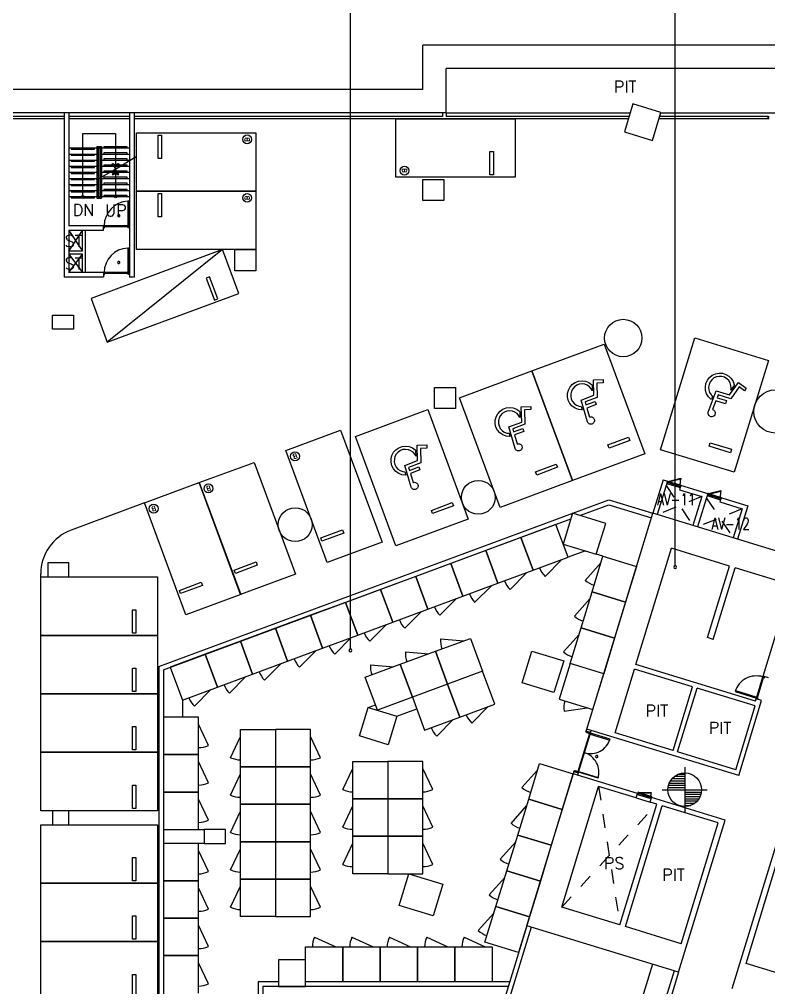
# Model space of a CAD drawing. Header units: millimetres. Extents: x -7614 to 421357, y 87385 to 341757.
# Drawn here: x 146406 to 178470, y 216459 to 257878 of the extents above; entities that cross this region are included whole.
import ezdxf
from ezdxf.enums import TextEntityAlignment as Align

# ---------------------------------------------------------------- set-up
doc = ezdxf.new("R2010")
doc.units = ezdxf.units.MM
doc.header["$LTSCALE"] = 600
doc.header["$MEASUREMENT"] = 0
doc.linetypes.add('HIDDEN', pattern=[2, 1, -1])
doc.layers.add('e-plan', color=9, linetype='CONTINUOUS')
doc.layers.add('e-room-box', color=7, linetype='CONTINUOUS')
doc.styles.add('kiahn', font='romans.shx', dxfattribs={"bigfont": 'cadhs.shx'})

msp = doc.modelspace()

# ---------------------------------------------------------------- linework, layer by layer
at = {"layer": 'e-plan'}
for p, q in [((180670, 256777), (163670, 256777)), ((163670, 254877), (163670, 256777)), ((179670, 255777), (164670, 255777)), ((164670, 253877), (164670, 255777)), ((163670, 254877), (117234, 254877)), ((164670, 253877), (117776, 253877)), ((148320, 253627), (119670, 253627)), ((148320, 253727), (125820, 253727)), ((148320, 253877), (148320, 246847)), ((151120, 253877), (148520, 253877)), ((148520, 253877), (148520, 249047)), ((151120, 253727), (148520, 253727)), ((151120, 253627), (148520, 253627)), ((151120, 253877), (151120, 246847)), ((151320, 253877), (151320, 246847)), ((164520, 253727), (151320, 253727)), ((172465, 253627), (151320, 253627)), ((162520, 251127), (162520, 253627)), ((162520, 253627), (167620, 253627)), ((164520, 253877), (164520, 253727)), ((164670, 253877), (172546, 253877)), ((164670, 253877), (164670, 253727)), ((172500, 253727), (164670, 253727)), ((167620, 253627), (167620, 251127)), ((178450, 253627), (173776, 253627)), ((178450, 253727), (173807, 253727)), ((173853, 253877), (179670, 253877)), ((178450, 253627), (178450, 253727)), ((178460, 253627), (178460, 253727)), ((178460, 253727), (178495, 253727)), ((178495, 253627), (178460, 253627)), ((149120, 250297), (149120, 253002)), ((149120, 253002), (150520, 253002)), ((150520, 253002), (150520, 251597)), ((151420, 250527), (151420, 253027)), ((151420, 253027), (156520, 253027)), ((152345, 252927), (152495, 252927)), ((152345, 251927), (152345, 252927)), ((152495, 252927), (152495, 251927)), ((156520, 253027), (156520, 250527)), ((148520, 252377), (149720, 252377)), ((148620, 252377), (148620, 252327)), ((148620, 252327), (149620, 252327)), ((149620, 252327), (149620, 252377)), ((149720, 252442), (149920, 252442)), ((149720, 252442), (149720, 250232)), ((149760, 252402), (149880, 252402)), ((149760, 252402), (149760, 250272)), ((149785, 252377), (149855, 252377)), ((149785, 252377), (149785, 250297)), ((149855, 252377), (149855, 250297)), ((149880, 252402), (149880, 250272)), ((149920, 252442), (149920, 250232)), ((149920, 252377), (151120, 252377)), ((151020, 252427), (150020, 252427)), ((150020, 252427), (150020, 252377)), ((151020, 252377), (151020, 252427)), ((148520, 252117), (149720, 252117)), ((148520, 251857), (149720, 251857)), ((148620, 252117), (148620, 252067)), ((148620, 252067), (149620, 252067)), ((148620, 251857), (148620, 251807)), ((149620, 252067), (149620, 252117)), ((149620, 251807), (149620, 251857)), ((149760, 252117), (149785, 252117)), ((149760, 251857), (149785, 251857)), ((149855, 252117), (149880, 252117)), ((149855, 251857), (149880, 251857)), ((149920, 252117), (151120, 252117)), ((149920, 251857), (151120, 251857)), ((151020, 252167), (150020, 252167)), ((150020, 252167), (150020, 252117)), ((151020, 251907), (150020, 251907)), ((150020, 251907), (150020, 251857)), ((151405, 251994), (150564, 251487)), ((151020, 252117), (151020, 252167)), ((151020, 251857), (151020, 251907)), ((152495, 251927), (152345, 251927)), ((166545, 251227), (166545, 252227)), ((166545, 252227), (166695, 252227)), ((166695, 252227), (166695, 251227)), ((148520, 251597), (149720, 251597)), ((148620, 251807), (149620, 251807)), ((148620, 251597), (148620, 251547)), ((148620, 251547), (149620, 251547)), ((149620, 251547), (149620, 251597)), ((150477, 251437), (149694, 251004)), ((149760, 251597), (149785, 251597)), ((149855, 251597), (149880, 251597)), ((149920, 251597), (151120, 251597)), ((151020, 251647), (150020, 251647)), ((150020, 251647), (150020, 251597)), ((150381, 251674), (150404, 251708)), ((150520, 251597), (150381, 251674)), ((150404, 251708), (150520, 251641)), ((150564, 251487), (150458, 251570)), ((150458, 251570), (150583, 251363)), ((150583, 251363), (150477, 251437)), ((150520, 251641), (150637, 251708)), ((150656, 251674), (150520, 251597)), ((150637, 251708), (150656, 251674)), ((151020, 251597), (151020, 251647)), ((148520, 251337), (149720, 251337)), ((148520, 251077), (149720, 251077)), ((148620, 251337), (148620, 251287)), ((148620, 251287), (149620, 251287)), ((148620, 251077), (148620, 251027)), ((148620, 251027), (149620, 251027)), ((149620, 251287), (149620, 251337)), ((149620, 251027), (149620, 251077)), ((149760, 251337), (149785, 251337)), ((149760, 251077), (149785, 251077)), ((149855, 251337), (149880, 251337)), ((149855, 251077), (149880, 251077)), ((149920, 251337), (151120, 251337)), ((149920, 251077), (151120, 251077)), ((151020, 251387), (150020, 251387)), ((150020, 251387), (150020, 251337)), ((151020, 251127), (150020, 251127)), ((150020, 251127), (150020, 251077)), ((150520, 251337), (150381, 251259)), ((150381, 251259), (150404, 251226)), ((150404, 251226), (150520, 251292)), ((150520, 251337), (150520, 250297)), ((150656, 251259), (150520, 251337)), ((150520, 251292), (150637, 251226)), ((150637, 251226), (150656, 251259)), ((151020, 251337), (151020, 251387)), ((151020, 251077), (151020, 251127)), ((167620, 251127), (162520, 251127)), ((166695, 251227), (166545, 251227)), ((148520, 250817), (149720, 250817)), ((148620, 250817), (148620, 250767)), ((148620, 250767), (149620, 250767)), ((149620, 250767), (149620, 250817)), ((149760, 250817), (149785, 250817)), ((149855, 250817), (149880, 250817)), ((149920, 250817), (151120, 250817)), ((151020, 250867), (150020, 250867)), ((150020, 250867), (150020, 250817)), ((151020, 250607), (150020, 250607)), ((150020, 250607), (150020, 250557)), ((151020, 250817), (151020, 250867)), ((151020, 250557), (151020, 250607)), ((148520, 250557), (149720, 250557)), ((148520, 250297), (149720, 250297)), ((148620, 250557), (148620, 250507)), ((148620, 250507), (149620, 250507)), ((148620, 250297), (148620, 250247)), ((148620, 250247), (149620, 250247)), ((149620, 250507), (149620, 250557)), ((149620, 250247), (149620, 250297)), ((149720, 250232), (149920, 250232)), ((149760, 250557), (149785, 250557)), ((149760, 250272), (149880, 250272)), ((149785, 250297), (149855, 250297)), ((149855, 250557), (149880, 250557)), ((149920, 250557), (151120, 250557)), ((149920, 250297), (151120, 250297)), ((151020, 250347), (150020, 250347)), ((150020, 250347), (150020, 250297)), ((151020, 250297), (151020, 250347)), ((156520, 250527), (151420, 250527)), ((151420, 248027), (151420, 250527)), ((151420, 250527), (156520, 250527)), ((152345, 250427), (152495, 250427)), ((152345, 249427), (152345, 250427)), ((152495, 250427), (152495, 249427)), ((156520, 250527), (156520, 248027)), ((151085, 250096), (151045, 250096)), ((151045, 250096), (151045, 249047)), ((151085, 249047), (151085, 250096)), ((152495, 249427), (152345, 249427)), ((150000, 249047), (148520, 249047)), ((150000, 248847), (150000, 249047)), ((150035, 249047), (150010, 249047)), ((150010, 249047), (150010, 248967)), ((150010, 248967), (150055, 248967)), ((151085, 249047), (150035, 249047)), ((150035, 249007), (150035, 249047)), ((150055, 249007), (150035, 249007)), ((151065, 249007), (150055, 249007)), ((150055, 248967), (150055, 249007)), ((151045, 249047), (151085, 249047)), ((151065, 248967), (151065, 249007)), ((151065, 249007), (151085, 249007)), ((151110, 248967), (151065, 248967)), ((151085, 249007), (151085, 249047)), ((151085, 249047), (151110, 249047)), ((151110, 249047), (151110, 248967)), ((148520, 248847), (148520, 247047)), ((150000, 248847), (148520, 248847)), ((149110, 247957), (149110, 248847)), ((149230, 247047), (149230, 248847)), ((149110, 247957), (148520, 247957)), ((149110, 247837), (148520, 247837)), ((149110, 247047), (149110, 247837)), ((155100, 248027), (149473, 245943)), ((155100, 248027), (150168, 244067)), ((151085, 248096), (151045, 248096)), ((151045, 248096), (151045, 247047)), ((151085, 247047), (151085, 248096)), ((156520, 248027), (151420, 248027)), ((155794, 246151), (155100, 248027)), ((150000, 247047), (148520, 247047)), ((150000, 247047), (148520, 247047)), ((150000, 247047), (150000, 246847)), ((150035, 247047), (150010, 247047)), ((150010, 247047), (150010, 246967)), ((150010, 246967), (150055, 246967)), ((151085, 247047), (150035, 247047)), ((150035, 247007), (150035, 247047)), ((150055, 247007), (150035, 247007)), ((151065, 247007), (150055, 247007)), ((150055, 246967), (150055, 247007)), ((151045, 247047), (151085, 247047)), ((151065, 246967), (151065, 247007)), ((151065, 247007), (151085, 247007)), ((151110, 246967), (151065, 246967)), ((151085, 247007), (151085, 247047)), ((151085, 247047), (151110, 247047)), ((151110, 247047), (151110, 246967)), ((154545, 246861), (154404, 246809)), ((154892, 245924), (154545, 246861)), ((150000, 246847), (148320, 246847)), ((151320, 246847), (151120, 246847)), ((154404, 246809), (154751, 245872)), ((150168, 244067), (155794, 246151)), ((149473, 245943), (150168, 244067)), ((154751, 245872), (154892, 245924)), ((168335, 242839), (171430, 243985)), ((171430, 243985), (173166, 239296)), ((173846, 239471), (175307, 244253)), ((175307, 244253), (178463, 243288)), ((178463, 243288), (177001, 238506)), ((165240, 241692), (168335, 242839)), ((168335, 242839), (170072, 238150)), ((170072, 238150), (168335, 242839)), ((176058, 242655), (176194, 242718)), ((176194, 242718), (176341, 242746)), ((176341, 242746), (176491, 242737)), ((176491, 242737), (176635, 242693)), ((170071, 242267), (170195, 242351)), ((170195, 242351), (170336, 242403)), ((170336, 242403), (170485, 242420)), ((170485, 242420), (170633, 242401)), ((170633, 242401), (170773, 242347)), ((170773, 242347), (170896, 242261)), ((170974, 242455), (171388, 242469)), ((170995, 241800), (170974, 242455)), ((171393, 242331), (171116, 242322)), ((171116, 242322), (171137, 241705)), ((171388, 242469), (171393, 242331)), ((175761, 242159), (175787, 242307)), ((175787, 242307), (175848, 242444)), ((175848, 242444), (175940, 242562)), ((175967, 242373), (175920, 242266)), ((175940, 242562), (176058, 242655)), ((176038, 242465), (175967, 242373)), ((176130, 242538), (176038, 242465)), ((176236, 242586), (176130, 242538)), ((176351, 242608), (176236, 242586)), ((176467, 242601), (176351, 242608)), ((176579, 242567), (176467, 242601)), ((176679, 242507), (176579, 242567)), ((176635, 242693), (176763, 242617)), ((176762, 242425), (176679, 242507)), ((176823, 242326), (176762, 242425)), ((176763, 242617), (176870, 242511)), ((176793, 241814), (177173, 242348)), ((176858, 242215), (176823, 242326)), ((176870, 242511), (176948, 242383)), ((176948, 242383), (176994, 242240)), ((177173, 242348), (177511, 242108)), ((169863, 241878), (169900, 242023)), ((169900, 242023), (169971, 242156)), ((169971, 242156), (170071, 242267)), ((170029, 241973), (170000, 241860)), ((170084, 242076), (170029, 241973)), ((170162, 242163), (170084, 242076)), ((170258, 242228), (170162, 242163)), ((170368, 242269), (170258, 242228)), ((170484, 242282), (170368, 242269)), ((170599, 242267), (170484, 242282)), ((170708, 242225), (170599, 242267)), ((170804, 242158), (170708, 242225)), ((170880, 242070), (170804, 242158)), ((170920, 241993), (170880, 242070)), ((170896, 242261), (170911, 242243)), ((170911, 242243), (170920, 241993)), ((175771, 242009), (175761, 242159)), ((175816, 241866), (175771, 242009)), ((175882, 241080), (176231, 241985)), ((175920, 242266), (175899, 242151)), ((175899, 242151), (175907, 242035)), ((175907, 242035), (175942, 241924)), ((175942, 241924), (176003, 241824)), ((176231, 241985), (176793, 241814)), ((177206, 242155), (176848, 241652)), ((176995, 242217), (176850, 242013)), ((176850, 242013), (176866, 242098)), ((176866, 242098), (176858, 242215)), ((176994, 242240), (176995, 242217)), ((177431, 241995), (177206, 242155)), ((177511, 242108), (177431, 241995)), ((166977, 237004), (165240, 241692)), ((169862, 241728), (169863, 241878)), ((169896, 241582), (169862, 241728)), ((169965, 241449), (169896, 241582)), ((170000, 241860), (169999, 241744)), ((169999, 241744), (170026, 241630)), ((170026, 241630), (170080, 241526)), ((170080, 241526), (170156, 241439)), ((170444, 241596), (170995, 241800)), ((170716, 240664), (170444, 241596)), ((171137, 241705), (170613, 241511)), ((170613, 241511), (170650, 241384)), ((170650, 241384), (171043, 241529)), ((171043, 241529), (171091, 241399)), ((175895, 241738), (175816, 241866)), ((176001, 241633), (175895, 241738)), ((176018, 241623), (176001, 241633)), ((176003, 241824), (176070, 241758)), ((176070, 241758), (176018, 241623)), ((176216, 241562), (176071, 241184)), ((176627, 241437), (176216, 241562)), ((176314, 241816), (176266, 241692)), ((176266, 241692), (176667, 241569)), ((176848, 241652), (176314, 241816)), ((176667, 241569), (176627, 241437)), ((160787, 240041), (163881, 241188)), ((163881, 241188), (165618, 236499)), ((166876, 241009), (166976, 241121)), ((166976, 241121), (167100, 241205)), ((167164, 241082), (167067, 241017)), ((167100, 241205), (167241, 241257)), ((167273, 241123), (167164, 241082)), ((167241, 241257), (167390, 241274)), ((167389, 241136), (167273, 241123)), ((167505, 241121), (167389, 241136)), ((167390, 241274), (167539, 241255)), ((167613, 241079), (167505, 241121)), ((167539, 241255), (167679, 241201)), ((167709, 241012), (167613, 241079)), ((167679, 241201), (167801, 241115)), ((167801, 241115), (167817, 241097)), ((167817, 241097), (167825, 240847)), ((167879, 241309), (168294, 241323)), ((167901, 240654), (167879, 241309)), ((168298, 241185), (168022, 241176)), ((168022, 241176), (168042, 240559)), ((168294, 241323), (168298, 241185)), ((170064, 241336), (169965, 241449)), ((170186, 241250), (170064, 241336)), ((170156, 241439), (170252, 241372)), ((170326, 241195), (170186, 241250)), ((170252, 241372), (170360, 241329)), ((170475, 241176), (170326, 241195)), ((170360, 241329), (170453, 241317)), ((170453, 241317), (170494, 241178)), ((170494, 241178), (170475, 241176)), ((171091, 241399), (170689, 241250)), ((170689, 241250), (170802, 240861)), ((175876, 241043), (175882, 241080)), ((176071, 241184), (176094, 241177)), ((176094, 241177), (176126, 241158)), ((176126, 241158), (176153, 241131)), ((176153, 241131), (176173, 241099)), ((176173, 241099), (176184, 241064)), ((176184, 241064), (176186, 241026)), ((166767, 240582), (166768, 240732)), ((166768, 240732), (166805, 240877)), ((166805, 240877), (166876, 241009)), ((166905, 240714), (166904, 240597)), ((166934, 240827), (166905, 240714)), ((166989, 240930), (166934, 240827)), ((167067, 241017), (166989, 240930)), ((167350, 240450), (167901, 240654)), ((167786, 240924), (167709, 241012)), ((167825, 240847), (167786, 240924)), ((170733, 240631), (170716, 240664)), ((170802, 240861), (170825, 240870)), ((170825, 240870), (170863, 240874)), ((170863, 240874), (170900, 240869)), ((170900, 240869), (170935, 240856)), ((170935, 240856), (170965, 240834)), ((170965, 240834), (170990, 240806)), ((171006, 240662), (170989, 240629)), ((170990, 240806), (171007, 240772)), ((171016, 240698), (171006, 240662)), ((171007, 240772), (171016, 240736)), ((171016, 240736), (171016, 240698)), ((175878, 241006), (175876, 241043)), ((175890, 240970), (175878, 241006)), ((175909, 240938), (175890, 240970)), ((175936, 240912), (175909, 240938)), ((175968, 240893), (175936, 240912)), ((176004, 240882), (175968, 240893)), ((176041, 240880), (176004, 240882)), ((176078, 240886), (176041, 240880)), ((176112, 240902), (176078, 240886)), ((176142, 240925), (176112, 240902)), ((176165, 240955), (176142, 240925)), ((176180, 240989), (176165, 240955)), ((176186, 241026), (176180, 240989)), ((157809, 239433), (160153, 240301)), ((160153, 240301), (161925, 235519)), ((166802, 240436), (166767, 240582)), ((166871, 240303), (166802, 240436)), ((166969, 240190), (166871, 240303)), ((166904, 240597), (166932, 240484)), ((166932, 240484), (166985, 240380)), ((166985, 240380), (167062, 240292)), ((167062, 240292), (167157, 240225)), ((167621, 239518), (167350, 240450)), ((168042, 240559), (167518, 240365)), ((167518, 240365), (167556, 240237)), ((167556, 240237), (167949, 240383)), ((167997, 240253), (167594, 240104)), ((167949, 240383), (167997, 240253)), ((170757, 240603), (170733, 240631)), ((170788, 240581), (170757, 240603)), ((170823, 240568), (170788, 240581)), ((170860, 240563), (170823, 240568)), ((170897, 240567), (170860, 240563)), ((170933, 240580), (170897, 240567)), ((170964, 240601), (170933, 240580)), ((170989, 240629), (170964, 240601)), ((162523, 235353), (160787, 240041)), ((167092, 240103), (166969, 240190)), ((167232, 240049), (167092, 240103)), ((167157, 240225), (167266, 240183)), ((167380, 240030), (167232, 240049)), ((167266, 240183), (167359, 240171)), ((167359, 240171), (167399, 240032)), ((167399, 240032), (167380, 240030)), ((167594, 240104), (167708, 239715)), ((171587, 239673), (172478, 240003)), ((172530, 239862), (171639, 239532)), ((172478, 240003), (172530, 239862)), ((159580, 234650), (157809, 239433)), ((162422, 239359), (162523, 239470)), ((162523, 239470), (162647, 239554)), ((162710, 239431), (162613, 239366)), ((162647, 239554), (162787, 239606)), ((162819, 239472), (162710, 239431)), ((162787, 239606), (162936, 239623)), ((162935, 239485), (162819, 239472)), ((163051, 239470), (162935, 239485)), ((162936, 239623), (163085, 239604)), ((163160, 239428), (163051, 239470)), ((163085, 239604), (163225, 239550)), ((163255, 239361), (163160, 239428)), ((163225, 239550), (163348, 239464)), ((163348, 239464), (163363, 239446)), ((163363, 239446), (163371, 239196)), ((163425, 239658), (163840, 239672)), ((163447, 239003), (163425, 239658)), ((163844, 239534), (163568, 239525)), ((163568, 239525), (163588, 238908)), ((163840, 239672), (163844, 239534)), ((167638, 239485), (167621, 239518)), ((167663, 239457), (167638, 239485)), ((167693, 239435), (167663, 239457)), ((167728, 239422), (167693, 239435)), ((167708, 239715), (167731, 239724)), ((167766, 239417), (167728, 239422)), ((167731, 239724), (167768, 239728)), ((167803, 239421), (167766, 239417)), ((167768, 239728), (167805, 239723)), ((167838, 239434), (167803, 239421)), ((167805, 239723), (167840, 239709)), ((167869, 239455), (167838, 239434)), ((167840, 239709), (167871, 239688)), ((167894, 239483), (167869, 239455)), ((167871, 239688), (167895, 239660)), ((167912, 239516), (167894, 239483)), ((167895, 239660), (167913, 239626)), ((167921, 239552), (167912, 239516)), ((167913, 239626), (167921, 239590)), ((167921, 239590), (167921, 239552)), ((171639, 239532), (171587, 239673)), ((177001, 238506), (173846, 239471)), ((175930, 239620), (175974, 239763)), ((176839, 239342), (175930, 239620)), ((175974, 239763), (176883, 239486)), ((176883, 239486), (176839, 239342)), ((162313, 238931), (162314, 239081)), ((162314, 239081), (162351, 239226)), ((162351, 239226), (162422, 239359)), ((162452, 239063), (162451, 238947)), ((162480, 239176), (162452, 239063)), ((162535, 239279), (162480, 239176)), ((162613, 239366), (162535, 239279)), ((162896, 238799), (163447, 239003)), ((163332, 239273), (163255, 239361)), ((163371, 239196), (163332, 239273)), ((173166, 239296), (170072, 238150)), ((154105, 238060), (156450, 238928)), ((156450, 238928), (158221, 234146)), ((162348, 238785), (162313, 238931)), ((162417, 238652), (162348, 238785)), ((162515, 238539), (162417, 238652)), ((162451, 238947), (162478, 238833)), ((162478, 238833), (162531, 238729)), ((162531, 238729), (162608, 238641)), ((162608, 238641), (162703, 238574)), ((163167, 237867), (162896, 238799)), ((163588, 238908), (163065, 238714)), ((163065, 238714), (163102, 238586)), ((163102, 238586), (163495, 238732)), ((163543, 238602), (163140, 238453)), ((163495, 238732), (163543, 238602)), ((168492, 238527), (169383, 238857)), ((169435, 238716), (168545, 238386)), ((169383, 238857), (169435, 238716)), ((162638, 238453), (162515, 238539)), ((162778, 238398), (162638, 238453)), ((162703, 238574), (162812, 238532)), ((162927, 238379), (162778, 238398)), ((162812, 238532), (162905, 238520)), ((162905, 238520), (162945, 238381)), ((162945, 238381), (162927, 238379)), ((163140, 238453), (163254, 238064)), ((168545, 238386), (168492, 238527)), ((173949, 238185), (173510, 236750)), ((173949, 238185), (177583, 237074)), ((151763, 237193), (154107, 238062)), ((155876, 233278), (154105, 238060)), ((154107, 238062), (155878, 233279)), ((163184, 237834), (163167, 237867)), ((163209, 237806), (163184, 237834)), ((163240, 237784), (163209, 237806)), ((163275, 237771), (163240, 237784)), ((163254, 238064), (163277, 238073)), ((163312, 237766), (163275, 237771)), ((163277, 238073), (163314, 238077)), ((163349, 237770), (163312, 237766)), ((163314, 238077), (163351, 238072)), ((163384, 237783), (163349, 237770)), ((163351, 238072), (163386, 238058)), ((163415, 237804), (163384, 237783)), ((163386, 238058), (163417, 238037)), ((163440, 237832), (163415, 237804)), ((163417, 238037), (163442, 238009)), ((163458, 237865), (163440, 237832)), ((163442, 238009), (163459, 237975)), ((163467, 237901), (163458, 237865)), ((163459, 237975), (163467, 237939)), ((163467, 237939), (163467, 237901)), ((170072, 238150), (166977, 237004)), ((174140, 238126), (173702, 236692)), ((174140, 238126), (174111, 238030)), ((174111, 238030), (174145, 238020)), ((174174, 238116), (174140, 238126)), ((174145, 238020), (174159, 238016)), ((174159, 238068), (174174, 238116)), ((174173, 238064), (174159, 238068)), ((174159, 238016), (174173, 238064)), ((174159, 238016), (174637, 237870)), ((174173, 238064), (174652, 237917)), ((174174, 238116), (174681, 237961)), ((174637, 237870), (174652, 237917)), ((174651, 237865), (174637, 237870)), ((174685, 237855), (174651, 237865)), ((174652, 237917), (174666, 237913)), ((174714, 237951), (174656, 237759)), ((174656, 237759), (175612, 237467)), ((174666, 237913), (174681, 237961)), ((174681, 237961), (174714, 237951)), ((174714, 237951), (174685, 237855)), ((175612, 237467), (175232, 236224)), ((175862, 237600), (175423, 236165)), ((175862, 237600), (175832, 237504)), ((175832, 237504), (175866, 237494)), ((175895, 237590), (175862, 237600)), ((175866, 237494), (175880, 237490)), ((175880, 237542), (175895, 237590)), ((175895, 237537), (175880, 237542)), ((175880, 237490), (175895, 237537)), ((175880, 237490), (176358, 237343)), ((175895, 237590), (176402, 237435)), ((175895, 237537), (176373, 237391)), ((176358, 237343), (176373, 237391)), ((176373, 237339), (176358, 237343)), ((176373, 237391), (176387, 237387)), ((176406, 237329), (176373, 237339)), ((176435, 237424), (176377, 237233)), ((176387, 237387), (176402, 237435)), ((176402, 237435), (176435, 237424)), ((176435, 237424), (176406, 237329)), ((151763, 237193), (148626, 236032)), ((153534, 232411), (151763, 237193)), ((152370, 230193), (171628, 237326)), ((164039, 236876), (164929, 237206)), ((164981, 237065), (164091, 236735)), ((164929, 237206), (164981, 237065)), ((170397, 236656), (171634, 237115)), ((171628, 237326), (173510, 236750)), ((171634, 237115), (173452, 236559)), ((176377, 237233), (177333, 236941)), ((177333, 236941), (176953, 235698)), ((177583, 237074), (177144, 235639)), ((152570, 230054), (170008, 236512)), ((164091, 236735), (164039, 236876)), ((170689, 227522), (173510, 236750)), ((180013, 234762), (173510, 236750)), ((165618, 236499), (162523, 235353)), ((169366, 236275), (167866, 235719)), ((169887, 234868), (169366, 236275)), ((159301, 235693), (160238, 236041)), ((159353, 235553), (159301, 235693)), ((160291, 235900), (159353, 235553)), ((160238, 236041), (160291, 235900)), ((167866, 235719), (166365, 235163)), ((168387, 234312), (167866, 235719)), ((167866, 235719), (168387, 234312)), ((161925, 235519), (159580, 234650)), ((166365, 235163), (164865, 234607)), ((166886, 233757), (166365, 235163)), ((166365, 235163), (166886, 233757)), ((168387, 234312), (169887, 234868)), ((170628, 235142), (169887, 234868)), ((170912, 233383), (171380, 234913)), ((171380, 234913), (171093, 235000)), ((171380, 234913), (172815, 234474)), ((172787, 230279), (174307, 235252)), ((176794, 234491), (174307, 235252)), ((155597, 234320), (156535, 234668)), ((156587, 234527), (155649, 234180)), ((156535, 234668), (156587, 234527)), ((164865, 234607), (163365, 234052)), ((165386, 233201), (164865, 234607)), ((164865, 234607), (165386, 233201)), ((168903, 234052), (169606, 234764)), ((170623, 233882), (171292, 234626)), ((172815, 234474), (172347, 232944)), ((175858, 231431), (176794, 234491)), ((147320, 234027), (147320, 234156)), ((147320, 231527), (147320, 234027)), ((147320, 234027), (152320, 234027)), ((152320, 234027), (152320, 231527)), ((155649, 234180), (155597, 234320)), ((158221, 234146), (155876, 233278)), ((163365, 234052), (161864, 233496)), ((163886, 232645), (163365, 234052)), ((163365, 234052), (163886, 232645)), ((166886, 233757), (168387, 234312)), ((167402, 233497), (168105, 234208)), ((176097, 231358), (177033, 234418)), ((179423, 233687), (177033, 234418)), ((153254, 233454), (154192, 233801)), ((154244, 233660), (153306, 233313)), ((154192, 233801), (154244, 233660)), ((165386, 233201), (166886, 233757)), ((165902, 232941), (166605, 233652)), ((178231, 229786), (179423, 233687)), ((153306, 233313), (153254, 233454)), ((155878, 233279), (153534, 232411)), ((161864, 233496), (160364, 232940)), ((162385, 232089), (161864, 233496)), ((161864, 233496), (162385, 232089)), ((163886, 232645), (165386, 233201)), ((170445, 231852), (170912, 233383)), ((172347, 232944), (170912, 233383)), ((170912, 233383), (172347, 232944)), ((160364, 232940), (158863, 232385)), ((160885, 231534), (160364, 232940)), ((160364, 232940), (160885, 231534)), ((164401, 232385), (165105, 233097)), ((170155, 232352), (170825, 233096)), ((172347, 232944), (171879, 231414)), ((151245, 231627), (151245, 232627)), ((151245, 232627), (151395, 232627)), ((151395, 232627), (151395, 231627)), ((158863, 232385), (157363, 231829)), ((159384, 230978), (158863, 232385)), ((158863, 232385), (159384, 230978)), ((162385, 232089), (163886, 232645)), ((162901, 231830), (163604, 232541)), ((160885, 231534), (162385, 232089)), ((161401, 231274), (162104, 231985)), ((151395, 231627), (151245, 231627)), ((157363, 231829), (155863, 231273)), ((157884, 230422), (157363, 231829)), ((157363, 231829), (157884, 230422)), ((169688, 230822), (170357, 231566)), ((169977, 230322), (170445, 231852)), ((171879, 231414), (170445, 231852)), ((170445, 231852), (171879, 231414)), ((147320, 229027), (147320, 231527)), ((147320, 231527), (152320, 231527)), ((152320, 231527), (147320, 231527)), ((152320, 231527), (152320, 229027)), ((155863, 231273), (154362, 230718)), ((156384, 229867), (155863, 231273)), ((155863, 231273), (156384, 229867)), ((159384, 230978), (160885, 231534)), ((159900, 230718), (160604, 231430)), ((164208, 230845), (165708, 231401)), ((164430, 231378), (165427, 231296)), ((165708, 231401), (166229, 229994)), ((171879, 231414), (171411, 229884)), ((176097, 231358), (175858, 231431)), ((154362, 230718), (152862, 230162)), ((154883, 229311), (154362, 230718)), ((154362, 230718), (154883, 229311)), ((157884, 230422), (159384, 230978)), ((158400, 230163), (159103, 230874)), ((162707, 230289), (164208, 230845)), ((162929, 230822), (163926, 230741)), ((164208, 230845), (164729, 229438)), ((164729, 229438), (164208, 230845)), ((156384, 229867), (157884, 230422)), ((156899, 229607), (157603, 230318)), ((169977, 230322), (169509, 228792)), ((171411, 229884), (169977, 230322)), ((171411, 229884), (169977, 230322)), ((151245, 229127), (151245, 230127)), ((151245, 230127), (151395, 230127)), ((151395, 230127), (151395, 229127)), ((152370, 230193), (152370, 209802)), ((152570, 230054), (152570, 212002)), ((152862, 230162), (153383, 228755)), ((161207, 229734), (162707, 230289)), ((161429, 230267), (162426, 230185)), ((162707, 230289), (163228, 228883)), ((163228, 228883), (162707, 230289)), ((166229, 229994), (164729, 229438)), ((166229, 229994), (164729, 229438)), ((166750, 228587), (166229, 229994)), ((170943, 228354), (171411, 229884)), ((171895, 227362), (172728, 230088)), ((175215, 229327), (172728, 230088)), ((177903, 228715), (172787, 230279)), ((154883, 229311), (156384, 229867)), ((155399, 229051), (156102, 229762)), ((161728, 228327), (161207, 229734)), ((177943, 228844, 0), (178220, 229752, 0)), ((177987, 228851, 0), (178253, 229721, 0)), ((178470, 229713), (178231, 229786)), ((151395, 229127), (151245, 229127)), ((153383, 228755), (154883, 229311)), ((153899, 228495), (154602, 229207)), ((164729, 229438), (163228, 228883)), ((164729, 229438), (163228, 228883)), ((164729, 229438), (165250, 228032)), ((165250, 228032), (164729, 229438)), ((174381, 226602), (175215, 229327)), ((174573, 226544), (175406, 229269)), ((177892, 228509), (175406, 229269)), ((147320, 226527), (147320, 229027)), ((147320, 229027), (152320, 229027)), ((152320, 229027), (147320, 229027)), ((152320, 229027), (152320, 226527)), ((153383, 228755), (153383, 228027)), ((163228, 228883), (161728, 228327)), ((163228, 228883), (163749, 227476)), ((169509, 228792), (170943, 228354)), ((177192, 225534), (178171, 228737)), ((177903, 228715), (177932, 228810)), ((178171, 228737), (177932, 228810)), ((161331, 228448), (161640, 228563)), ((162555, 228074), (163410, 228391)), ((165250, 228032), (166750, 228587)), ((165765, 227772), (166469, 228483)), ((169714, 228288), (170704, 228427)), ((177059, 225783), (177892, 228509)), ((154070, 228027), (152570, 228027)), ((152570, 228027), (152570, 226427)), ((154070, 226427), (154070, 228027)), ((163749, 227476), (165250, 228032)), ((164265, 227216), (164968, 227928)), ((151245, 226627), (151245, 227627)), ((151245, 227627), (151395, 227627)), ((151395, 227627), (151395, 226627)), ((154493, 226820), (154070, 227727)), ((155870, 225902), (155870, 227502)), ((155870, 227502), (157370, 227502)), ((158870, 227502), (157370, 227502)), ((157370, 227502), (157370, 225902)), ((157370, 227502), (157370, 225902)), ((158870, 225902), (158870, 227502)), ((170660, 227426), (170653, 227402)), ((170653, 227402), (170660, 227426)), ((170653, 227402), (170691, 227391)), ((170691, 227391), (170653, 227402)), ((170660, 227426), (170689, 227522)), ((170660, 227426), (170851, 227368)), ((170851, 227368), (170660, 227426)), ((170660, 227426), (170851, 227368)), ((177192, 225534), (170689, 227522)), ((170851, 227368), (170880, 227463)), ((155448, 226295), (155870, 227202)), ((159293, 226295), (158870, 227202)), ((170800, 227336), (170300, 225701)), ((170800, 227336), (170300, 225701)), ((170332, 225670), (170844, 227344)), ((170332, 225670), (170844, 227344)), ((170691, 227391), (170685, 227371)), ((170685, 227371), (170691, 227391)), ((170685, 227371), (170800, 227336)), ((170800, 227336), (170685, 227371)), ((170800, 227336), (170806, 227355)), ((170806, 227355), (170800, 227336)), ((170806, 227355), (170844, 227344)), ((170844, 227344), (170806, 227355)), ((170844, 227344), (170832, 227305)), ((170844, 227344), (170832, 227305)), ((170832, 227305), (171669, 227050)), ((170832, 227305), (171669, 227050)), ((170844, 227344), (170851, 227368)), ((170851, 227368), (170844, 227344)), ((171681, 227088), (170844, 227344)), ((171681, 227088), (170844, 227344)), ((171669, 227050), (171681, 227088)), ((171669, 227050), (171681, 227088)), ((174381, 226602), (171895, 227362)), ((151395, 226627), (151245, 226627)), ((152320, 226527), (147320, 226527)), ((147320, 224027), (147320, 226527)), ((147320, 226527), (152320, 226527)), ((152320, 226527), (152320, 224027)), ((154070, 226427), (152570, 226427)), ((152570, 226427), (152570, 224827)), ((152570, 226427), (154070, 226427)), ((154070, 224827), (154070, 226427)), ((177059, 225783), (174573, 226544)), ((154493, 225220), (154070, 226127)), ((157370, 225902), (155870, 225902)), ((155870, 224302), (155870, 225902)), ((155870, 225902), (157370, 225902)), ((157370, 225902), (158870, 225902)), ((157370, 225902), (157370, 224302)), ((158870, 225902), (157370, 225902)), ((157370, 225902), (157370, 224302)), ((158870, 224302), (158870, 225902)), ((160248, 224928), (160670, 225834)), ((160670, 224534), (160670, 226134)), ((160670, 226134), (162170, 226134)), ((163670, 226134), (162170, 226134)), ((162170, 226134), (162170, 224534)), ((162170, 226134), (162170, 224534)), ((163670, 224534), (163670, 226134)), ((164093, 224928), (163670, 225834)), ((167913, 225017), (168582, 225761)), ((168202, 224518), (168670, 226048)), ((168670, 226048), (170104, 225609)), ((170179, 225717), (170185, 225736)), ((170185, 225736), (170179, 225717)), ((170185, 225736), (170300, 225701)), ((170300, 225701), (170185, 225736)), ((174880, 225883), (174880, 223963)), ((155448, 224695), (155870, 225602)), ((159293, 224695), (158870, 225602)), ((168116, 219106), (170104, 225609)), ((170104, 225609), (169637, 224079)), ((170134, 225705), (170104, 225609)), ((172858, 224767), (170104, 225609)), ((170134, 225705), (170141, 225729)), ((170141, 225729), (170134, 225705)), ((170134, 225705), (170325, 225646)), ((170325, 225646), (170134, 225705)), ((170134, 225705), (170325, 225646)), ((170141, 225729), (170179, 225717)), ((170179, 225717), (170141, 225729)), ((170300, 225701), (170294, 225682)), ((170294, 225682), (170300, 225701)), ((170294, 225682), (170332, 225670)), ((170332, 225670), (170294, 225682)), ((170325, 225646), (170296, 225551)), ((170332, 225670), (170325, 225646)), ((170325, 225646), (170332, 225670)), ((170332, 225670), (170344, 225708)), ((170332, 225670), (170344, 225708)), ((171169, 225414), (170332, 225670)), ((171169, 225414), (170332, 225670)), ((170344, 225708), (171181, 225453)), ((170344, 225708), (171181, 225453)), ((171181, 225453), (171169, 225414)), ((171181, 225453), (171169, 225414)), ((174343, 225403), (174880, 225403)), ((174448, 225499), (174880, 225499)), ((174621, 225595), (174880, 225595)), ((151245, 224127), (151245, 225127)), ((151245, 225127), (151395, 225127)), ((151395, 225127), (151395, 224127)), ((169615, 219903), (171193, 225067)), ((172800, 224576), (171193, 225067)), ((173920, 224923), (175840, 224923)), ((174166, 225019), (174880, 225019)), ((174186, 225115), (174880, 225115)), ((174220, 225211), (174880, 225211)), ((174270, 225307), (174880, 225307)), ((154070, 224827), (152570, 224827)), ((152570, 224827), (152570, 223227)), ((152570, 224827), (154070, 224827)), ((154070, 223227), (154070, 224827)), ((154493, 223620), (154070, 224527)), ((162170, 224534), (160670, 224534)), ((160670, 222934), (160670, 224534)), ((160670, 224534), (162170, 224534)), ((162170, 224534), (163670, 224534)), ((162170, 224534), (162170, 222934)), ((163670, 224534), (162170, 224534)), ((162170, 224534), (162170, 222934)), ((163670, 222934), (163670, 224534)), ((167734, 222988), (168202, 224518)), ((169637, 224079), (168202, 224518)), ((168202, 224518), (169637, 224079)), ((172800, 224576), (172858, 224767)), ((172800, 224576), (172858, 224767)), ((172800, 224576), (173393, 224395)), ((172886, 224822), (172856, 224726)), ((172856, 224726), (172890, 224716)), ((172919, 224811), (172886, 224822)), ((172890, 224716), (172904, 224711)), ((172904, 224764), (172919, 224811)), ((172919, 224759), (172904, 224764)), ((172904, 224711), (172919, 224759)), ((172904, 224711), (173382, 224565)), ((172919, 224811), (173426, 224656)), ((172919, 224759), (173397, 224613)), ((173382, 224565), (173397, 224613)), ((173397, 224561), (173382, 224565)), ((173393, 224395), (173451, 224586)), ((173393, 224395), (173451, 224586)), ((173397, 224613), (173411, 224609)), ((173430, 224550), (173397, 224561)), ((173411, 224609), (173426, 224656)), ((173426, 224656), (173459, 224646)), ((173459, 224646), (173430, 224550)), ((176607, 223621), (173451, 224586)), ((174880, 224827), (175593, 224827)), ((174880, 224731), (175573, 224731)), ((174880, 224635), (175539, 224635)), ((174880, 224539), (175489, 224539)), ((151395, 224127), (151245, 224127)), ((157370, 224302), (155870, 224302)), ((155870, 222702), (155870, 224302)), ((155870, 224302), (157370, 224302)), ((157370, 224302), (158870, 224302)), ((158870, 224302), (157370, 224302)), ((157370, 224302), (157370, 222702)), ((157370, 224302), (157370, 222702)), ((158870, 222702), (158870, 224302)), ((160248, 223328), (160670, 224234)), ((164093, 223328), (163670, 224234)), ((167445, 223487), (168114, 224231)), ((169637, 224079), (169169, 222549)), ((172101, 219143), (173680, 224307)), ((172340, 219070), (173919, 224234)), ((173680, 224307), (173393, 224395)), ((176310, 223503), (173919, 224234)), ((174880, 224443), (175416, 224443)), ((174880, 224347), (175312, 224347)), ((174880, 224251), (175138, 224251)), ((152320, 224027), (147320, 224027)), ((155448, 223095), (155870, 224002)), ((159293, 223095), (158870, 224002)), ((147320, 220927), (147320, 223427)), ((147320, 223427), (152320, 223427)), ((152320, 223427), (152320, 220927)), ((174619, 217118), (176607, 223621)), ((174731, 218339), (176310, 223503)), ((152570, 223227), (154070, 223227)), ((154070, 223227), (154320, 223227)), ((162170, 222934), (160670, 222934)), ((160670, 221334), (160670, 222934)), ((160670, 222934), (162170, 222934)), ((162170, 222934), (163670, 222934)), ((163670, 222934), (162170, 222934)), ((162170, 222934), (162170, 221334)), ((162170, 222934), (162170, 221334)), ((163670, 221334), (163670, 222934)), ((167266, 221457), (167734, 222988)), ((169169, 222549), (167734, 222988)), ((167734, 222988), (169169, 222549)), ((176914, 216416), (178902, 222919)), ((154070, 222627), (152570, 222627)), ((152570, 222627), (152570, 221027)), ((154320, 222627), (154070, 222627)), ((154070, 221027), (154070, 222627)), ((155870, 221102), (155870, 222702)), ((155870, 222702), (157370, 222702)), ((157370, 222702), (155870, 222702)), ((157370, 222702), (157370, 221102)), ((157370, 222702), (158870, 222702)), ((158870, 222702), (157370, 222702)), ((157370, 222702), (157370, 221102)), ((158870, 221102), (158870, 222702)), ((160248, 221728), (160670, 222634)), ((164093, 221728), (163670, 222634)), ((166977, 221957), (167647, 222701)), ((169169, 222549), (168701, 221019)), ((177504, 217491), (179083, 222655)), ((151245, 221027), (151245, 222027)), ((151245, 222027), (151395, 222027)), ((151395, 222027), (151395, 221027)), ((154493, 221420), (154070, 222327)), ((155448, 221495), (155870, 222402)), ((159293, 221495), (158870, 222402)), ((162170, 221334), (160670, 221334)), ((162170, 221334), (163670, 221334)), ((166799, 219927), (167266, 221457)), ((168701, 221019), (167266, 221457)), ((167266, 221457), (168701, 221019)), ((147320, 218427), (147320, 220927)), ((147320, 220927), (152320, 220927)), ((152320, 220927), (147320, 220927)), ((151395, 221027), (151245, 221027)), ((152320, 220927), (152320, 218427)), ((152570, 221027), (154070, 221027)), ((154070, 221027), (152570, 221027)), ((152570, 221027), (152570, 219427)), ((154070, 219427), (154070, 221027)), ((155448, 219895), (155870, 220802)), ((157370, 221102), (155870, 221102)), ((155870, 219502), (155870, 221102)), ((155870, 221102), (157370, 221102)), ((157370, 221102), (158870, 221102)), ((157370, 221102), (157370, 219502)), ((158870, 221102), (157370, 221102)), ((157370, 221102), (157370, 219502)), ((158870, 219502), (158870, 221102)), ((159293, 219895), (158870, 220802)), ((166509, 220427), (167179, 221171)), ((168701, 221019), (168233, 219489)), ((154493, 219820), (154070, 220727)), ((151245, 218527), (151245, 219527)), ((151245, 219527), (151395, 219527)), ((151395, 219527), (151395, 218527)), ((166042, 218897), (166711, 219640)), ((166331, 218397), (166799, 219927)), ((168233, 219489), (166799, 219927)), ((166799, 219927), (168233, 219489)), ((172101, 219143), (169615, 219903)), ((152570, 219427), (154070, 219427)), ((154070, 219427), (152570, 219427)), ((152570, 219427), (152570, 217827)), ((154070, 217827), (154070, 219427)), ((154493, 218220), (154070, 219127)), ((157370, 219502), (155870, 219502)), ((157370, 219502), (158870, 219502)), ((168233, 219489), (167765, 217959)), ((168116, 219106), (165770, 211433)), ((168307, 219048), (165825, 210927)), ((174619, 217118), (168116, 219106)), ((174731, 218339), (172340, 219070)), ((147320, 215927), (147320, 218427)), ((147320, 218427), (152320, 218427)), ((152320, 218427), (147320, 218427)), ((151395, 218527), (151245, 218527)), ((152320, 218427), (152320, 215927)), ((159039, 218624), (159945, 218202)), ((160639, 218624), (161545, 218202)), ((162239, 218624), (163145, 218202)), ((163839, 218624), (164745, 218202)), ((165439, 218624), (166345, 218202)), ((167765, 217959), (166331, 218397)), ((158645, 218202), (160245, 218202)), ((158645, 216702), (158645, 218202)), ((160245, 218202), (160245, 216702)), ((160245, 218202), (161845, 218202)), ((160245, 216702), (160245, 218202)), ((161845, 218202), (161845, 216702)), ((161845, 218202), (163445, 218202)), ((161845, 216702), (161845, 218202)), ((163445, 218202), (163445, 216702)), ((163445, 218202), (165045, 218202)), ((163445, 216702), (163445, 218202)), ((165045, 218202), (165045, 216702)), ((165045, 218202), (166645, 218202)), ((165045, 216702), (165045, 218202)), ((166645, 218202), (166645, 216702)), ((152570, 217827), (154070, 217827)), ((154070, 217827), (152570, 217827)), ((152570, 217827), (152570, 216227)), ((154070, 216227), (154070, 217827)), ((154493, 216620), (154070, 217527)), ((173498, 217461), (172007, 212584)), ((179895, 216760), (177504, 217491)), ((174428, 217177), (172150, 209727)), ((174619, 217118), (172270, 209436)), ((151245, 216027), (151245, 217027)), ((151245, 217027), (151395, 217027)), ((151395, 217027), (151395, 216027)), ((157495, 216702), (156620, 216702)), ((156620, 216702), (156620, 212002)), ((167381, 216702), (158645, 216702)), ((160245, 216702), (158645, 216702)), ((161845, 216702), (160245, 216702)), ((163445, 216702), (161845, 216702)), ((165045, 216702), (163445, 216702)), ((166645, 216702), (165045, 216702)), ((167320, 216502), (156820, 216502)), ((156820, 216502), (156820, 211802))]:
    msp.add_line(p, q, dxfattribs=at)
at = {"layer": 'e-plan', "ltscale": 0.5}
for p, q in [((172664, 254263), (172298, 253067)), ((173859, 253897), (172664, 254263)), ((173494, 252702), (173859, 253897)), ((172298, 253067), (173494, 252702)), ((163670, 251027), (164570, 251027)), ((163670, 250127), (163670, 251027)), ((164570, 251027), (164570, 250127)), ((164570, 250127), (163670, 250127)), ((148520, 248847), (149110, 247957)), ((148520, 247957), (149110, 248847)), ((148520, 247837), (149110, 247047)), ((148520, 247047), (149110, 247837)), ((155620, 248027), (156520, 248027)), ((155620, 247127), (155620, 248027)), ((156520, 248027), (156520, 247127)), ((156520, 247127), (155620, 247127)), ((147820, 245227), (148720, 245227)), ((147820, 244627), (147820, 245227)), ((148720, 245227), (148720, 244627)), ((148720, 244627), (147820, 244627)), ((164170, 242127), (165070, 242127)), ((164170, 241227), (164170, 242127)), ((165070, 242127), (165070, 241227)), ((165070, 241227), (164170, 241227)), ((170081, 236753), (169678, 235433)), ((171497, 236320), (170081, 236753)), ((171093, 235000), (171497, 236320)), ((169678, 235433), (171093, 235000)), ((148520, 234627), (147620, 234627)), ((147620, 234627), (147620, 234027)), ((148520, 234027), (148520, 234627)), ((147620, 234027), (148520, 234027)), ((167926, 229496), (168341, 230854)), ((168341, 230854), (169699, 230439)), ((169699, 230439), (169283, 229081)), ((169283, 229081), (167926, 229496)), ((160957, 227224), (161331, 228448)), ((161331, 228448), (162555, 228074)), ((162555, 228074), (162181, 226850)), ((162181, 226850), (160957, 227224)), ((148520, 224027), (147820, 224027)), ((147820, 224027), (147820, 223427)), ((148520, 223427), (148520, 224027)), ((147820, 223427), (148520, 223427)), ((155220, 223227), (154320, 223227)), ((154320, 223227), (154320, 222627)), ((155220, 222627), (155220, 223227)), ((154320, 222627), (155220, 222627)), ((162660, 219969), (163075, 221327)), ((163075, 221327), (164529, 220883)), ((164529, 220883), (164114, 219525)), ((164114, 219525), (162660, 219969)), ((157495, 217652), (157495, 216502)), ((158645, 217652), (157495, 217652)), ((158645, 216502), (158645, 217652)), ((157495, 216502), (158645, 216502))]:
    msp.add_line(p, q, dxfattribs=at)
at = {"layer": 'e-plan', "linetype": 'HIDDEN'}
for p, q in [((174174, 238116), (174706, 238252)), ((174707, 238212), (174177, 238076)), ((174706, 238252), (174707, 238212)), ((174082, 237935), (175232, 236224)), ((174177, 238076), (174174, 238116)), ((175612, 237467), (173702, 236692)), ((175803, 237409), (176953, 235698)), ((175895, 237590), (176427, 237726)), ((175898, 237550), (175895, 237590)), ((176428, 237686), (175898, 237550)), ((176427, 237726), (176428, 237686)), ((177333, 236941), (175423, 236165)), ((171193, 225067), (172101, 219143)), ((172919, 224811), (173444, 224812)), ((172922, 224771), (172919, 224811)), ((173445, 224772), (172922, 224771)), ((173444, 224812), (173445, 224772)), ((169615, 219903), (173680, 224307))]:
    msp.add_line(p, q, dxfattribs=at)
at = {"layer": 'e-plan', "extrusion": (-9.53227e-09, 8.75889e-10, 1)}
for p, q in [((178228, 229776, 0), (178220, 229752, 0)), ((178220, 229752, 0), (178259, 229741, 0)), ((178304, 229753, 0), (178228, 229776, 0)), ((178259, 229741, 0), (178253, 229721, 0)), ((178253, 229721, 0), (178291, 229710, 0)), ((178291, 229710, 0), (178304, 229753, 0)), ((177046, 229160, 0), (177034, 229122, 0)), ((177034, 229122, 0), (177943, 228844, 0)), ((177065, 229154, 0), (177046, 229160, 0)), ((177935, 228888, 0), (177065, 229154, 0)), ((177954, 228882, 0), (177935, 228888, 0)), ((177943, 228844, 0), (177935, 228820, 0)), ((177935, 228820, 0), (178012, 228796, 0)), ((177943, 228844, 0), (177954, 228882, 0)), ((177981, 228832, 0), (177943, 228844, 0)), ((177987, 228851, 0), (177981, 228832, 0)), ((178025, 228840, 0), (177987, 228851, 0)), ((178012, 228796, 0), (178025, 228840, 0))]:
    msp.add_line(p, q, dxfattribs=at)
at = {"layer": 'e-plan'}
for centre, radius in [((156155, 252745), 189), ((162886, 251408), 189), ((149120, 250297), 50), ((150520, 250297), 50), ((156155, 250245), 189), ((172247, 244247), 800), ((158200, 239188), 189), ((154496, 237815), 189), ((152153, 236949), 189)]:
    msp.add_circle(centre, radius, dxfattribs=at)
at = {"layer": 'e-plan', "ltscale": 0.5}
for centre, radius in [((178763, 241105), 925), ((166045, 237432), 725), ((158210, 236262), 725)]:
    msp.add_circle(centre, radius, dxfattribs=at)
at = {"layer": 'e-plan'}
for centre, radius, start, end in [((151085, 249047), 1050, 92.1937, 180), ((150657, 249484), 50, 150, 330), ((150657, 249484), 50, 330, 150), ((151085, 247047), 1050, 92.1937, 180), ((150657, 247484), 50, 150, 330), ((150657, 247484), 50, 330, 150), ((149320, 234156), 2000, 110.3232, 180), ((169606, 234764), 1000, 200.3232, 225.3232), ((168105, 234208), 1000, 200.3232, 225.3232), ((171292, 234626), 1000, 228, 253), ((166605, 233652), 1000, 200.3232, 225.3232), ((165105, 233097), 1000, 200.3232, 225.3232), ((163604, 232541), 1000, 200.3232, 225.3232), ((170825, 233096), 1000, 228, 253), ((162104, 231985), 1000, 200.3232, 225.3232), ((165427, 231296), 1000, 175.3232, 200.3232), ((160604, 231430), 1000, 200.3232, 225.3232), ((163926, 230741), 1000, 175.3232, 200.3232), ((170357, 231566), 1000, 228, 253), ((159103, 230874), 1000, 200.3232, 225.3232), ((157603, 230318), 1000, 200.3232, 225.3232), ((162426, 230185), 1000, 175.3232, 200.3232), ((177943, 228844, 0), 950, 73, 163), ((156102, 229762), 1000, 200.3232, 225.3232), ((154602, 229207), 1000, 200.3232, 225.3232), ((170704, 228427), 1000, 162.9989, 187.9989), ((166469, 228483), 1000, 200.3232, 225.3232), ((164968, 227928), 1000, 200.3232, 225.3232), ((170844, 227344), 875, 253.0003, 343.0004), ((170844, 227344), 875, 252.9999, 343.0001), ((154070, 227727), 1000, 270, 295), ((155870, 227202), 1000, 245, 270), ((158870, 227202), 1000, 270, 295), ((170332, 225670), 875, 343.0003, 73.0005), ((170332, 225670), 875, 343, 73.0002), ((171114, 226346), 50, 103.0004, 283.0004), ((171114, 226346), 50, 283.0004, 103.0004), ((154070, 226127), 1000, 270, 295), ((160670, 225834), 1000, 245, 270), ((163670, 225834), 1000, 270, 295), ((168582, 225761), 1000, 228, 253), ((155870, 225602), 1000, 245, 270), ((158870, 225602), 1000, 270, 295), ((154070, 224527), 1000, 270, 295), ((160670, 224234), 1000, 245, 270), ((163670, 224234), 1000, 270, 295), ((168114, 224231), 1000, 228, 253), ((155870, 224002), 1000, 245, 270), ((158870, 224002), 1000, 270, 295), ((160670, 222634), 1000, 245, 270), ((163670, 222634), 1000, 270, 295), ((167647, 222701), 1000, 228, 253), ((154070, 222327), 1000, 270, 295), ((155870, 222402), 1000, 245, 270), ((158870, 222402), 1000, 270, 295), ((167179, 221171), 1000, 228, 253), ((154070, 220727), 1000, 270, 295), ((155870, 220802), 1000, 245, 270), ((158870, 220802), 1000, 270, 295), ((166711, 219640), 1000, 228, 253), ((159945, 218202), 1000, 155, 180), ((161545, 218202), 1000, 155, 180), ((163145, 218202), 1000, 155, 180), ((164745, 218202), 1000, 155, 180), ((166345, 218202), 1000, 155, 180), ((154070, 219127), 1000, 270, 295), ((154070, 217527), 1000, 270, 295)]:
    msp.add_arc(centre, radius, start, end, dxfattribs=at)
at = {"layer": 'e-plan', "linetype": 'HIDDEN'}
for centre, radius, start, end in [((172713, 238294), 1996, 350.4052, 357.6584), ((174434, 237767), 1996, 350.4052, 357.6584), ((173015, 224782), 430, 342.9999, 358.6359)]:
    msp.add_arc(centre, radius, start, end, dxfattribs=at)
at = {"layer": 'e-plan'}
msp.add_ellipse((174880, 224923), major_axis=(720, 0), ratio=1, start_param=-2.76770183638142e-06, end_param=6.28318253947775, dxfattribs=at)
at = {"layer": 'e-room-box'}
for p, q in [((174469, 234510), (174469, 262265)), ((160573, 230948), (160573, 261432))]:
    msp.add_line(p, q, dxfattribs=at)
for centre, start, end in [((174469, 234447), 90, 270), ((174469, 234447), 270, 90), ((160573, 230886), 90, 270), ((160573, 230886), 270, 90)]:
    msp.add_arc(centre, 62.5, start, end, dxfattribs=at)

# ---------------------------------------------------------------- texts
at = {"layer": 'e-plan', "style": 'kiahn'}
for s, p in [('PIT', (172327, 254993)), ('DN', (149148, 249722)), ('UP', (150536, 249705)), ('ST', (148733, 248391)), ('ST', (148733, 247431)), ('PIT', (173688, 228301)), ('PIT', (176389, 227570)), ('PIT', (174401, 221284))]:
    msp.add_text(s, height=500, dxfattribs=at).set_placement(p, align=Align.MIDDLE)
at = {"layer": 'e-plan', "style": 'kiahn', "text_generation_flag": 4}
for rotation, p in [(90, (156054, 252646)), (270, (162987, 251507)), (90, (156054, 250146)), (200.3232, (158328, 239128)), (200.3232, (154624, 237755)), (200.3232, (152282, 236888))]:
    msp.add_text('B', height=200, rotation=rotation, dxfattribs=at).set_placement(p)
at = {"layer": 'e-plan', "style": 'kiahn', "width": 0.75}
for s, p in [('AV-11', (174519, 237343)), ('AV-12', (176845, 236303))]:
    msp.add_text(s, height=500, dxfattribs=at).set_placement(p, align=Align.MIDDLE_CENTER)
at = {"layer": 'e-plan', "style": 'kiahn'}
msp.add_text('PS', height=500, dxfattribs=at).set_placement((172300, 221532), align=Align.RIGHT)

doc.saveas('drawing.dxf')
